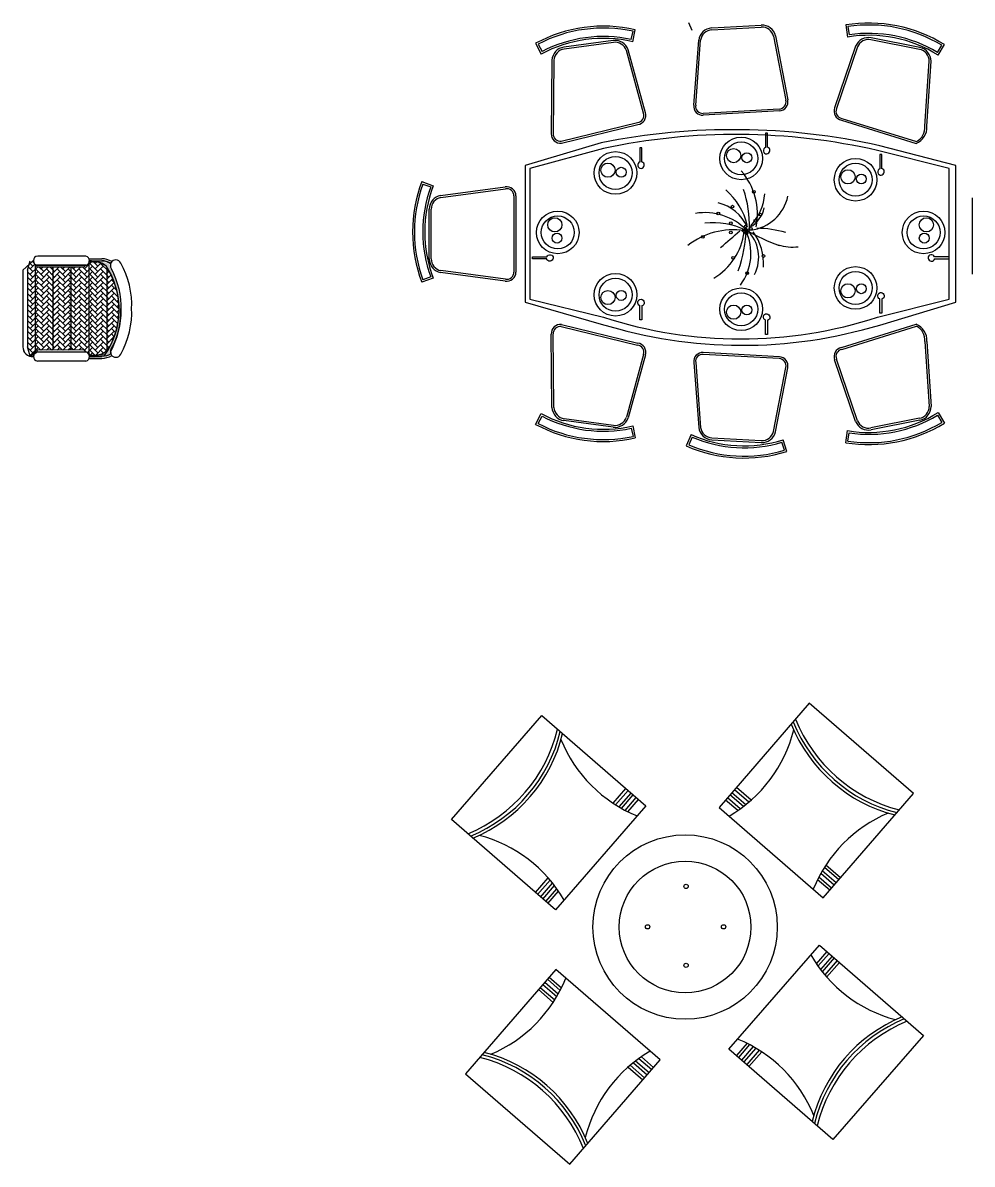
# Model space of a CAD drawing. Header units: inches. Extents: x 13 to 55.5, y 11.7 to 36.5.
# Drawn here: x 39.68 to 43.645, y 24.433 to 29.199 of the extents above; entities that cross this region are included whole.
import ezdxf

# ---------------------------------------------------------------- set-up
doc = ezdxf.new("R2010")
doc.units = ezdxf.units.IN
doc.header["$MEASUREMENT"] = 0
doc.layers.add('02', color=2, linetype='Continuous')
doc.layers.add('8', color=8, linetype='Continuous')

msp = doc.modelspace()

# ---------------------------------------------------------------- hatches: boundary and pattern name
at = {"layer": '8'}
h = msp.add_hatch(dxfattribs=at)
h.set_pattern_fill('AR-HBONE', color=256, scale=0.004, angle=359.9999999999999, style=0)
h.set_pattern_definition([(45.00000000000014, (-13.50934338808447, 27.6738987290608), (-1.76204181990111e-17, 0.02262741699796952), [0.048, -0.016]), (135.0000000000001, (-13.4980296795854, 27.68521243755987), (-1.76204181990111e-17, 0.02262741699796952), [0.048, -0.016])])
edge = h.paths.add_edge_path()
edge.add_ellipse((39.76202526612751, 28.21550854538674), major_axis=(-0.03711969488063579, 0.03711969488063578), ratio=0.9999999999994207, start_angle=56.70948226081731, end_angle=112.17282398301231, ccw=False)
edge.add_ellipse((39.7196322123621, 28.16588256435518), major_axis=(-0.02828427035565996, 0.02828427035565997), ratio=0.9999999503425567, start_angle=-31.98292536832119, end_angle=-31.79992464748456)
edge.add_ellipse((35.75958344695236, 29.28336185097743), major_axis=(-2.895942593293604, 2.895942593293603), ratio=0.9999999999748327, start_angle=209.164225690351, end_angle=209.731195864923, ccw=False)
edge.add_line((39.69963221234347, 28.16578288984767), (39.69963221234347, 27.84596777589633))
edge.add_ellipse((35.53497169521715, 26.61878632390455), major_axis=(-3.070046541917204, 3.070046541917204), ratio=0.9999999999948647, start_angle=240.8807561901549, end_angle=241.4184224611852, ccw=False)
edge.add_ellipse((39.74134128884025, 27.81354087418169), major_axis=(-0.02199703812545522, 0.02199703812545522), ratio=0.999999999999974, start_angle=-43.61514444180858, end_angle=57.45248719361109, ccw=False)
edge.add_line((39.74058946029827, 27.84464029743851), (39.94345546472896, 27.84464029743851))
edge.add_ellipse((39.94345546472896, 27.81105499487768), major_axis=(0.02374839519204132, 0.02374839519204133), ratio=0.9999999999994674, start_angle=352.28198171769753, end_angle=405.00000000001097, ccw=False)
edge.add_line((39.97017808136142, 27.83139889597243), (40.01287807087492, 27.83302959735903))
edge.add_ellipse((39.74826278310347, 28.0012667112913), major_axis=(-0.2217261565872369, 0.2217261565872369), ratio=0.9999999999999533, start_angle=192.552614375254, end_angle=257.4369000032248)
edge.add_ellipse((39.95510285621121, 28.07614229097254), major_axis=(0.07761723070756245, 0.07761723070756245), ratio=0.9999999999996245, start_angle=13.22243711254698, end_angle=36.4264562234882)
edge.add_ellipse((39.93793657707128, 28.20615941239686), major_axis=(0.02815593953293743, 0.02815593953293744), ratio=0.999999999999625, start_angle=236.3880400030821, end_angle=282.3601176470266, ccw=False)
edge.add_line((39.9457988502093, 28.16712483127941), (39.7416596160604, 28.16712483127941))
edge = h.paths.add_edge_path()
edge.add_line((40.01287807087492, 27.83302959735903), (39.97017808136142, 27.83139889597243))
edge.add_ellipse((39.94345546472896, 27.81105499487768), major_axis=(0.02374839519204133, 0.02374839519204132), ratio=0.9999999999994678, start_angle=352.2819817176976, end_angle=405.000000000011)
edge.add_line((39.94345546472896, 27.84464029743851), (39.74058946029827, 27.84464029743851))
edge.add_ellipse((39.74134128884025, 27.81354087418169), major_axis=(0.0219970381254596, 0.0219970381254596), ratio=0.9999999999999429, start_angle=46.38485555818153, end_angle=147.4524871936037)
edge.add_ellipse((39.7196322123621, 27.84588256434819), major_axis=(0.02828427124717546, 0.02828427124717545), ratio=0.999999999993681, start_angle=212.485290086461, end_angle=225.0000000001846)
edge.add_line((39.7196322123621, 27.80588256435459), (39.72378013754341, 27.80588256435459))
edge.add_ellipse((39.74284988787103, 27.80560571632106), major_axis=(-0.0134857707525599, 0.0134857707525599), ratio=0.9999999999994901, start_angle=-32.882813809338586, end_angle=44.168258122153816, ccw=False)
edge.add_ellipse((39.74177966354027, 27.82782393954568), major_axis=(0.003267887545125653, 0.003267887545125654), ratio=0.9999999999977706, start_angle=45.23403466079719, end_angle=185.6038076476072, ccw=False)
edge.add_line((39.74176078633018, 27.83244539187746), (39.93476749333631, 27.83323376601203))
edge.add_line((39.93476749333631, 27.83323376599748), (39.94343484571282, 27.82464626363236))
edge.add_ellipse((39.93793657695487, 27.80560571632106), major_axis=(0.01401380187696456, 0.01401380187696456), ratio=0.9999996655127859, start_angle=388.8310165145115, end_angle=388.8930721487946, ccw=False)
edge.add_ellipse((39.94345546472896, 27.81105499487768), major_axis=(0.00960625956833662, 0.00960625956833662), ratio=0.9999999999988806, start_angle=314.2727577398011, end_angle=405.00000000004263, ccw=False)
edge.add_line((39.95703967293802, 27.81088256435925), (39.99606019334014, 27.81237274779579))
edge.add_ellipse((39.98169339023143, 27.88088256435168), major_axis=(0.04949747468304182, 0.04949747468304181), ratio=0.9999999999994659, start_angle=236.8435514418167, end_angle=286.4336724394389)
edge.add_ellipse((39.75163546326648, 28.00235293273164), major_axis=(0.2334531160339872, 0.2334531160339872), ratio=0.9999999999999765, start_angle=287.0107244184941, end_angle=317.3406947213477)
edge.add_ellipse((39.74826278310347, 28.0012667112913), major_axis=(-0.2358682922109477, 0.2358682922109477), ratio=0.9999999999999443, start_angle=227.503455564468, end_angle=258.2003856930128)
edge.add_ellipse((39.95510285621121, 28.07614229097254), major_axis=(0.09175936633129024, 0.09175936633129024), ratio=0.9999999999996669, start_angle=11.15343822989837, end_angle=27.02947871554604)
edge.add_ellipse((39.98169339023143, 28.13088256435168), major_axis=(0.04949747468305287, 0.04949747468305286), ratio=0.9999999999992534, start_angle=33.92524018223727, end_angle=44.99999999993091)
edge.add_line((39.98169339023143, 28.20088256435867), (39.95703967305444, 28.20088256435867))
edge.add_ellipse((39.93793657707128, 28.20615941239686), major_axis=(-0.01401380390918653, 0.01401380390918653), ratio=0.9999999999996427, start_angle=151.1689913942975, end_angle=209.5582508655924, ccw=False)
edge.add_line((39.94345546472896, 28.18712483126894), (39.93476749321989, 28.17851689974652))
edge.add_line((39.93476749333631, 28.17851689976107), (39.74176078633018, 28.17930527389564))
edge.add_ellipse((39.74177966354027, 28.18392672622742), major_axis=(-0.003267887545154398, 0.003267887545154397), ratio=0.9999999999971293, start_angle=-3.186749368260905, end_angle=134.7659653392798, ccw=False)
edge.add_ellipse((39.7416596160604, 28.20504124583551), major_axis=(-0.0126688182352445, 0.0126688182352445), ratio=0.9999999999999514, start_angle=42.30851656172598, end_angle=125.48683037993169, ccw=False)
edge.add_line((39.72376296570137, 28.20588256434877), (39.7196322123621, 28.20588256434877))
edge.add_ellipse((39.7196322123621, 28.16588256435518), major_axis=(-0.02828427124733383, 0.02828427124733383), ratio=0.9999999999974617, start_angle=-45.00000000008173, end_angle=-31.98292409473412)
edge.add_ellipse((39.76202526612751, 28.21550854538674), major_axis=(-0.03711969488060244, 0.03711969488060245), ratio=0.9999999999999986, start_angle=56.7094822607379, end_angle=112.1728239829981)
edge.add_line((39.7416596160604, 28.16712483127941), (39.9457988502093, 28.16712483127941))
edge.add_ellipse((39.93793657707128, 28.20615941239686), major_axis=(0.02815593953293744, 0.02815593953293742), ratio=0.9999999999996255, start_angle=236.3880400030834, end_angle=282.3601176470271)
edge.add_ellipse((39.95510285621121, 28.07614229097254), major_axis=(0.0776172307075624, 0.0776172307075624), ratio=0.9999999999996223, start_angle=373.2224371125443, end_angle=396.4264562234897, ccw=False)
edge.add_ellipse((39.74826278310347, 28.0012667112913), major_axis=(-0.2217261565872262, 0.2217261565872262), ratio=0.9999999999999729, start_angle=192.5526143752544, end_angle=257.4369000032329, ccw=False)
h = msp.add_hatch(color=256, dxfattribs=at)
edge = h.paths.add_edge_path()
edge.add_line((39.95480939367398, 28.19532500392399), (39.95480939367398, 28.20032500392864))
edge.add_line((39.95480939367398, 28.20032500392864), (40.0074019330189, 28.20032500392864))
edge.add_ellipse((40.0074019330189, 28.13822463952403), major_axis=(0.04391158877690433, 0.04391158877690434), ratio=0.9999999999995333, start_angle=368.72546110103696, end_angle=405.000000000011, ccw=False)
edge.add_ellipse((40.06561858899504, 28.18125494479483), major_axis=(-0.01597881421151989, 0.01597881421151989), ratio=0.9999999999999449, start_angle=26.86273055056392, end_angle=79.9002570538089)
edge.add_ellipse((39.70714796270322, 27.9979293273662), major_axis=(0.2688794888705283, 0.2688794888705283), ratio=0.9999999999999981, start_angle=287.04214320985454, end_angle=341.6227092433575, ccw=False)
edge.add_ellipse((40.03462901519224, 27.81364302660387), major_axis=(0.007301968413404056, 0.007301968413404056), ratio=0.9999999999996779, start_angle=300.40291102491364, end_angle=350.62732594958595, ccw=False)
edge.add_ellipse((40.0074019330189, 27.8703250039269), major_axis=(0.04949747468319662, 0.04949747468319664), ratio=0.9999999999993374, start_angle=225.000000000019, end_angle=257.1216498742011, ccw=False)
edge.add_line((40.0074019330189, 27.80032500391991), (39.95552480924952, 27.80004815588638))
edge.add_ellipse((39.93570629769083, 27.80004815588638), major_axis=(0.01401380390892547, 0.01401380390892547), ratio=0.9999999999976941, start_angle=314.9999999999448, end_angle=330.441749134727)
edge.add_line((39.95480939367398, 27.80532500392457), (39.97946311085097, 27.80532500392457))
edge.add_ellipse((39.97946311085097, 27.875325003917), major_axis=(0.04949747468307642, 0.04949747468307641), ratio=0.9999999999998309, start_angle=224.9999999999102, end_angle=286.4336724394016)
edge.add_ellipse((39.74940518388603, 27.99679537231151), major_axis=(0.2334531160339738, 0.2334531160339738), ratio=0.9999999999999934, start_angle=287.0107244185209, end_angle=348.363146536082)
edge.add_ellipse((39.97946311085097, 28.125325003917), major_axis=(-0.04949747468311956, 0.04949747468311959), ratio=0.9999999999996813, start_angle=-85.74232323670824, end_angle=-45.00000000010579)
edge.add_line((39.97946311085097, 28.19532500392399), (39.95480939367398, 28.19532500392399))

# ---------------------------------------------------------------- linework, layer by layer
at = {"layer": '02'}
for p, q in [((42.47492057137269, 29.1671179982821), (42.46120013278987, 29.19931659398009)), ((42.55698694445736, 29.17776110487631), (42.76382233266331, 29.18942383218547)), ((42.55743732111141, 29.16977379239853), (42.76427270943377, 29.18143651970769)), ((43.11659843398802, 29.19027429365253), (43.12422681093294, 29.13984296628206)), ((43.12569692620154, 29.18361377185085), (43.13093157281246, 29.14900743607888)), ((42.14522786490697, 29.12569311466524), (41.93994391761798, 29.09784714429572)), ((42.22119731973935, 29.12993694302151), (42.22855050716161, 29.16415580675113)), ((42.22732573043167, 29.12037744930587), (42.23804142727595, 29.17024411908807)), ((42.48217516107097, 28.85593419760864), (42.5027068862094, 29.12710151334051)), ((42.49013710400168, 28.85512913878648), (42.51066847407337, 29.12629176350476)), ((42.81563316070087, 29.14348766024506), (42.86651730170551, 28.87635190751627)), ((42.82345325377382, 29.14518728410059), (42.87433827499471, 28.87804691001822)), ((43.42514741810582, 29.08844606648364), (43.22196477249808, 29.12886523947401)), ((43.42670827574175, 29.09629232189201), (43.22352563001759, 29.13671149488238)), ((41.82141062739383, 29.11372976873992), (41.84502313012335, 29.06851958592762)), ((41.83218046399843, 29.11038974940476), (41.84838353149671, 29.07936620018319)), ((42.14630318601694, 29.11776571380489), (41.94101923884436, 29.08991974342081)), ((42.27215638483021, 28.82163812373057), (42.20048127422187, 29.08396117783724)), ((42.27982036029998, 28.82394119449765), (42.20814400986846, 29.0862687867064)), ((43.15830381802361, 29.10123144173287), (43.07062879431605, 28.84380891925122)), ((43.16581011778753, 29.0984569076407), (43.0781366108552, 28.84103883839436)), ((43.49992921174116, 29.07560264623482), (43.51800969656169, 29.10557089728701)), ((43.50261613383036, 29.06456988648444), (43.5289645705473, 29.10824219808439)), ((41.8898035124278, 29.04308713425582), (41.88688524212766, 28.73634236667005)), ((41.89780408172946, 29.04290419187038), (41.8948857975759, 28.73616412871508)), ((43.44786988018159, 28.76748770941214), (43.46538908436041, 29.03886159113774)), ((43.45586625154674, 28.76717353843725), (43.47338575863823, 29.03855211482898)), ((42.83907885645594, 28.83921637952318), (42.52157623792145, 28.821313512455)), ((42.8395292332264, 28.83122906703085), (42.52202661457549, 28.81332619997722)), ((43.0985621149287, 28.79259066654942), (43.41045759193211, 28.69554522367418)), ((43.10012297256462, 28.80043692195779), (43.41201844933521, 28.70339147908254)), ((41.92887980042569, 28.70491795317668), (42.24771444051139, 28.78246533883959)), ((41.92995512165207, 28.69699055231633), (42.24878976173777, 28.77453793797924)), ((42.09595553570971, 28.69848743624044), (41.77733320992984, 28.60301923885874)), ((42.78196093713477, 28.73848882570912), (42.78196093713477, 28.67842786270359)), ((42.79022504034064, 28.73848882570912), (42.78196093713477, 28.73848882570912)), ((42.79023961227931, 28.67842786270359), (42.79022504034064, 28.73848882570912)), ((42.10459026245944, 28.67406401920181), (41.79716971184671, 28.59065855908722)), ((42.25721943896342, 28.67763379782429), (42.25721943896342, 28.61757283481876)), ((42.26548354205288, 28.67763379782429), (42.25721943896342, 28.67763379782429)), ((42.26549811387513, 28.61757283481876), (42.26548354205288, 28.67763379782429)), ((43.54902414564121, 28.59065855908722), (43.25007615721397, 28.66592288018893)), ((43.57733320985999, 28.60301923885874), (43.2587108839637, 28.68627570934934)), ((43.25985054409675, 28.64954685904542), (43.25985054409675, 28.58948589603989)), ((43.26811464730262, 28.64954685904542), (43.25985054409675, 28.64954685904542)), ((43.26812921924129, 28.58948589603989), (43.26811464730262, 28.64954685904542)), ((41.77733320992984, 28.60301923885874), (41.77733320992984, 28.03301923885175)), ((43.57733320985999, 28.03301923885175), (43.57733320985999, 28.60301923885874)), ((41.79716971184671, 28.59065855908722), (41.79716971184671, 28.04537991863782)), ((43.54902414564121, 28.04537991863782), (43.54902414564121, 28.59065855908722)), ((41.34563987265419, 28.53622401079503), (41.3936136559917, 28.51890272220936)), ((41.35039721085768, 28.52600085838805), (41.38331716245584, 28.51411486687886)), ((41.42483447241675, 28.47794722364216), (41.69441585690792, 28.51371231812101)), ((41.42609115218356, 28.47004384895428), (41.69566787319336, 28.5058083247148)), ((41.73119980183974, 28.47632277289978), (41.73119980183974, 28.15831581469849)), ((41.73919980187047, 28.47632277289978), (41.73919980187047, 28.15831581469849)), ((43.64501772209614, 28.4681816338869), (43.64501772209614, 28.15017467570016)), ((41.37731103325341, 28.21373732500235), (41.37731103325341, 28.42090126261047)), ((41.38531103328414, 28.21373732500235), (41.38531103328414, 28.42090126261047)), ((39.94345546472896, 28.22519399351023), (39.7416596160604, 28.22519399351023)), ((41.80844454857133, 28.22215702857813), (41.86850551160596, 28.22215702857813)), ((41.80844454857133, 28.21389292537225), (41.80844454857133, 28.22215702857813)), ((43.54749418835699, 28.22215702857813), (43.48743322543878, 28.22215702857813)), ((39.7196322123621, 28.20588256434877), (39.723780137427, 28.20588256434877)), ((39.730580475238, 28.19096109848926), (39.730580475238, 27.81956761292696)), ((39.80558047519143, 28.17904458972209), (39.80558047519143, 27.83270607603646)), ((39.88058047514487, 28.17873823736028), (39.88058047514487, 27.83301242839827)), ((39.95558047521472, 28.19713354631842), (39.95558047521472, 27.81718235708997)), ((39.95618832559403, 28.2138825643504), (40.00963221228294, 28.2138825643504)), ((40.03058047516815, 28.17893050404547), (40.03058047516815, 27.83078213597929)), ((41.86850551160596, 28.21387835355), (41.80844454857133, 28.21389292537225)), ((43.48743322543878, 28.21387835355), (43.54749418835699, 28.21389292537225)), ((39.69963221234347, 28.16578288984767), (39.69963221234347, 27.84596777591088)), ((41.3936136559917, 28.13309899457255), (41.34563987265419, 28.11577770598689)), ((41.38331716245584, 28.13788684990306), (41.35039721085768, 28.12600085839387)), ((41.69441585690792, 28.12092626949181), (41.42483447241675, 28.1566913639561)), ((41.69566787319336, 28.12883026289802), (41.42609115218356, 28.16459473865854)), ((41.77733320992984, 28.03301923885175), (42.09595553570971, 27.94136143471571)), ((41.79716971184671, 28.04537991863782), (42.10459026245944, 27.96985540288899)), ((43.25007615721397, 27.96985540288899), (43.54902414564121, 28.04537991863782)), ((43.2587108839637, 27.93729084683747), (43.57733320985999, 28.03301923885175)), ((43.25985054409675, 27.98649161866507), (43.25985054409675, 28.0465525816706)), ((43.26812921924129, 28.0465525816706), (43.26811464730262, 27.98649161866507)), ((42.25721943896342, 27.9584046798862), (42.25721943896342, 28.01846564289173)), ((42.26549811387513, 28.01846564289173), (42.26548354205288, 27.9584046798862)), ((43.26811464730262, 27.98649161866507), (43.25985054409675, 27.98649161866507)), ((41.92995512165207, 27.93904792539417), (42.24878976173777, 27.86150053973126)), ((42.26548354205288, 27.9584046798862), (42.25721943896342, 27.9584046798862)), ((42.78196093713477, 27.89754965200138), (42.78196093713477, 27.9576106150069)), ((42.79023961227931, 27.9576106150069), (42.79022504034064, 27.89754965200138)), ((43.0985621149287, 27.84344781116107), (43.41045759193211, 27.94049325403632)), ((41.8898035124278, 27.59295134345468), (41.88688524212766, 27.89969611104044)), ((41.89780408172946, 27.59313428584011), (41.8948857975759, 27.89987434900997)), ((41.92887980042569, 27.93112052453381), (42.24771444051139, 27.8535731388709)), ((42.79022504034064, 27.89754965200138), (42.78196093713477, 27.89754965200138)), ((43.10012297256462, 27.83560155575271), (43.41201844933521, 27.93264699862795)), ((43.44786988018159, 27.86855076829835), (43.46538908436041, 27.59717688657276)), ((43.45586625154674, 27.86886493927324), (43.47338575863823, 27.59748636288152)), ((39.73055841639716, 27.82387658221871), (39.71284124482035, 27.8061594106419)), ((39.7196322123621, 27.80588256435459), (39.723780137427, 27.80588256435459)), ((39.95618832559403, 27.79788256435296), (40.00963221228294, 27.79788256435296)), ((39.95775315485507, 27.80588256435459), (40.00963221228294, 27.80588256435459)), ((42.27215638483021, 27.81440035397992), (42.20048127422187, 27.5520772998878)), ((42.27982036029998, 27.81209728321284), (42.20814400986846, 27.54976969101864)), ((42.83907885645594, 27.79682209818731), (42.52157623792145, 27.8147249652555)), ((42.8395292332264, 27.80480941067964), (42.52202661457549, 27.82271227773328)), ((43.15830381802361, 27.53480703597763), (43.07062879431605, 27.79222955845927)), ((43.16581011778753, 27.53758157006979), (43.0781366108552, 27.79499963931613)), ((39.94345546472896, 27.78657113519313), (39.7416596160604, 27.78657113519313)), ((42.48217516107097, 27.78010428010186), (42.5027068862094, 27.50893696438454)), ((42.49013710400168, 27.78090933892401), (42.51066847407337, 27.50974671420574)), ((42.81563316070087, 27.49255081746543), (42.86651730170551, 27.75968657019422)), ((42.82345325377382, 27.4908511936099), (42.87433827499471, 27.75799156769228)), ((41.82141062739383, 27.52230870897057), (41.84502313012335, 27.56751889178287)), ((41.83218046399843, 27.52564872832028), (41.84838353149671, 27.55667227754185)), ((43.49992921174116, 27.56043583147568), (43.51800969656169, 27.53046758042348)), ((43.50261613383036, 27.57146859124061), (43.5289645705473, 27.52779627964066)), ((42.14522786490697, 27.51034536304525), (41.93994391761798, 27.53819133342933)), ((42.14630318601694, 27.5182727639056), (41.94101923884436, 27.54611873428968)), ((42.22119731973935, 27.50610153468898), (42.22855050716161, 27.47188267095936)), ((42.22732573043167, 27.51566102841918), (42.23804142727595, 27.46579435862242)), ((43.42514741810582, 27.54759241122685), (43.22196477249808, 27.50717323823648)), ((43.42670827574175, 27.53974615581848), (43.22352563001759, 27.49932698282811)), ((42.47071997186713, 27.47947018570432), (42.45072536932848, 27.43254762416638)), ((42.47492057137269, 27.46892047942839), (42.46120013278987, 27.4367218837304)), ((42.55698694445736, 27.45827737283418), (42.76382233266331, 27.44661464552502)), ((42.55743732111141, 27.46626468532651), (42.76427270943377, 27.45460195801735)), ((42.87050487199876, 27.40887771976287), (42.85591183841306, 27.45775055766154)), ((43.11659843398802, 27.44576418405797), (43.12422681093294, 27.49619551142843)), ((43.12569692620154, 27.45242470585965), (43.13093157281246, 27.48703104163161)), ((42.86056575720276, 27.41420304683726), (42.85055191366546, 27.44773993604923)), ((42.14547252008769, 25.93989033720738), (42.19883502094153, 26.00121325651873)), ((42.15562389656979, 25.9333515772176), (42.20784997503351, 25.99336854691666)), ((42.17011802369807, 25.92452155280791), (42.2204709394703, 25.9823859284532)), ((42.69922352843996, 25.93378892711354), (42.64120878284875, 25.98396851848685)), ((42.71232653065663, 25.94457597432649), (42.65215359703716, 25.99662228056861)), ((42.72145358059633, 25.95248184462418), (42.65997130371242, 26.00566066146877)), ((42.18067495798304, 25.91844885020857), (42.22948589356228, 25.97454121883658)), ((42.19574483769092, 25.91028046704179), (42.24210685799908, 25.96355860037312)), ((42.20671960332974, 25.90468792634949), (42.25112181209106, 25.9557138907565)), ((42.6657871191258, 25.90898862674823), (42.61462855554264, 25.95323799460477)), ((42.67586284730196, 25.91607394215118), (42.62244626210149, 25.96227637550493)), ((42.68962920998301, 25.9262872185953), (42.6333910762899, 25.97493013758669)), ((43.06903888896186, 25.59811853568118), (43.01280075515233, 25.64676145467257)), ((43.07685659552071, 25.6071569165668), (43.0188418499295, 25.65733650794011)), ((43.08780140970912, 25.6198106786631), (43.02762847620606, 25.67185698490522)), ((43.09561911638438, 25.62884905954872), (43.03413683950048, 25.68202787637876)), ((41.82072188093871, 25.56669461095754), (41.87408438179254, 25.62801753028345)), ((41.82973683503069, 25.55884990135548), (41.88196291349441, 25.61886687106909)), ((41.84235779946748, 25.54786728287747), (41.89271071523972, 25.60573165852276)), ((43.05027636809818, 25.57642639269926), (42.99911780451502, 25.6206757605558)), ((43.05809407477345, 25.58546477358488), (43.00467748957298, 25.63166720695319)), ((41.85137275355946, 25.5400225732754), (41.9001836891387, 25.59611494190341)), ((41.86399371799625, 25.52903995479739), (41.9103557383044, 25.58231808812872)), ((41.87300867208823, 25.52119524519532), (41.91741088084954, 25.57222120961689)), ((43.0382456236387, 25.32078565050489), (42.99384341476097, 25.26975968608332)), ((43.04726057761427, 25.31294094090282), (43.00089855730612, 25.25966280758604)), ((43.05988154216747, 25.30195832242481), (43.01107060647182, 25.2458659537968)), ((43.06889649625946, 25.29411361282274), (43.0185435803708, 25.23624923717745)), ((43.08151746069625, 25.28313099434473), (43.02929138223253, 25.22311402464567)), ((43.09053241478823, 25.27528628474267), (43.03716991393439, 25.21396336541676)), ((41.84115275315553, 25.17043112224366), (41.901325686775, 25.11838481600154)), ((41.85209756734393, 25.18308488432541), (41.91011231293514, 25.13290529296666)), ((41.8599152740192, 25.19212326522558), (41.91615340771232, 25.14348034623419)), ((41.87086008820761, 25.20477702730733), (41.92427667340807, 25.15857459395358)), ((41.87867779476646, 25.2138154082075), (41.92983635846603, 25.16956604033641)), ((41.83333504659667, 25.16139274135805), (41.89481732348058, 25.10821392451345)), ((42.70453469239719, 24.93729296935073), (42.66013248351946, 24.88626700494371)), ((42.71550945803601, 24.93170042865842), (42.66914743761144, 24.87842229534164)), ((42.73057933774389, 24.92353204549164), (42.68176840216465, 24.86743967686363)), ((42.74113627202887, 24.9174593428923), (42.69078335614022, 24.85959496726156)), ((42.75563039915714, 24.90862931849717), (42.70340432069342, 24.84861234878355)), ((42.76578177552283, 24.90209055849283), (42.71241927466899, 24.84076763918148)), ((42.20750058238472, 24.83775995626803), (42.26898285926863, 24.78458113943799)), ((42.21662763232443, 24.84566582658028), (42.27680056582749, 24.79361952033816)), ((42.22973063442468, 24.85645287379322), (42.28774538001589, 24.80627328241991)), ((42.23932495288163, 24.86395458231147), (42.29556308669116, 24.81531166330553)), ((42.2530913156791, 24.87416785875559), (42.30650790087957, 24.82796542540183)), ((42.26316704385526, 24.88125317415853), (42.31432560743842, 24.83700380628744))]:
    msp.add_line(p, q, dxfattribs=at)
for points in [[(39.94345546472896, 28.18712483126894), (39.7416596160604, 28.18712483126894, -0.4326255344836539), (39.72377812786571, 28.20615941239686), (39.67963221232485, 28.16588256435518), (39.67963221232485, 27.84588256434819, 0.4369492379806714), (39.72377812798213, 27.80560571632106, -0.3582801224690425), (39.7416596160604, 27.82464029743443), (39.94345546472896, 27.82464029743443, -0.4179360945045422), (39.95703967293802, 27.81088256435925), (40.02392128604542, 27.81343675560658, 0.3032055122335184), (40.02737946732513, 28.18391823498115, 0.1435513024471513), (39.95775315485507, 28.20588256434877, -0.3298986302192463)], [(39.95703967293802, 27.81088256435925), (39.98169339023143, 27.81088256435925, 0.2746652435973331), (40.04317188059058, 27.84741025911518, 0.274284013846522), (40.02737946732513, 28.18391823498115, 0.1796686013075459), (39.98169339023143, 28.20088256435867), (39.95703967293802, 28.20088256435867), (39.95703967293802, 28.20588256434877), (40.00963221228294, 28.20588256434877, -0.1596126259879296), (40.04637420229692, 28.19384697231164, 0.2356415690728199)], [(40.04931558057278, 28.17388338101029, -0.2427596003562538), (40.04525294637851, 27.82521590862763, -0.222722206845425), (40.04685251688197, 27.8165980897482, -0.1410821570160178), (40.00963221228294, 27.80588256435459), (39.95775508862998, 27.80560571632106, 0.06747948442689143)]]:
    msp.add_lwpolyline(points, format="xyb", dxfattribs=at)
for points in [[(39.94345546472896, 28.18712483126894), (39.93476749333631, 28.17851689976107), (39.74176078633018, 28.17930527388109, -0.686977223872634), (39.73869849304747, 28.18737122428303)], [(39.94345546472896, 27.82462583448961), (39.93476749333631, 27.83323376599748), (39.74176078633018, 27.83244539187746, 0.686977223872634), (39.73869849304747, 27.82437944147552)]]:
    msp.add_lwpolyline(points, format="xyb", close=True, dxfattribs=at)
for points in [[(42.9644478456451, 26.35767885518891), (42.58763624372504, 25.92203104254606), (43.02328405628059, 25.545219440626), (43.40009565820064, 25.98086725326886)], [(41.84772923245173, 26.30674148531563), (42.28224787808567, 25.92862834529825), (41.90413473796643, 25.49410969973707), (41.4696160924489, 25.87222283975445)], [(43.06352506315879, 24.53523941038458), (42.62900641764126, 24.91335255040196), (43.00711955764409, 25.34787119597769), (43.44163820316162, 24.96975805594576)], [(41.96450631733596, 24.43256294571785), (42.34131791925601, 24.86821075836071), (41.90567010658405, 25.24502236028076), (41.528858504664, 24.80937454762335)]]:
    msp.add_lwpolyline(points, close=True, dxfattribs=at)
for centre, radius in [((42.68015855474941, 28.63306121980878), 0.0890931963078765), ((42.68015855474941, 28.63306121980878), 0.0690931963078765), ((42.15541705646164, 28.57220619192396), 0.0890931963078765), ((42.64845041133076, 28.64494829169582), 0.02969775714012212), ((42.70391671528186, 28.63603301796121), 0.02078843750932719), ((42.15541705646164, 28.57220619192396), 0.0690931963078765), ((42.1237089131594, 28.58409326381099), 0.02969775714012212), ((43.15804816159498, 28.54411925314509), 0.0890931963078765), ((43.15804816159498, 28.54411925314509), 0.0690931963078765), ((42.17917521711051, 28.57517799007639), 0.02078843750932719), ((43.12634001829274, 28.55600632503212), 0.02969775714012212), ((43.18180632224384, 28.54709105129752), 0.02078843750932719), ((42.73312460229344, 28.49353859402055), 0.005625562500208616), ((41.91387215448621, 28.32395941106535), 0.0890931963078765), ((42.64343721460163, 28.4316921269363), 0.005625562500208616), ((43.44206658244211, 28.32395941106535), 0.0890931963078765), ((41.91387215448621, 28.32395941106535), 0.0690931963078765), ((41.90198508259918, 28.3556675544258), 0.02969775714012212), ((42.58468766376454, 28.40335144376315), 0.005625562500208616), ((42.63723886752113, 28.36212046571183), 0.005625562500208616), ((42.73932294937394, 28.37240575326888), 0.005625562500208616), ((42.76093631627582, 28.39818634303976), 0.005625562500208616), ((43.44206658244211, 28.32395941106535), 0.0690931963078765), ((43.45395365432914, 28.3556675544258), 0.02969775714012212), ((41.91090035630468, 28.30020125043103), 0.02078843750932719), ((42.63723886752113, 28.32344958107734), 0.005625562499277294), ((42.68984396994192, 28.33117477521757), 0.005625562500208616), ((42.69911454123057, 28.34923017083367), 0.005625562500208616), ((42.70218676543873, 28.32088948767506), 0.005625562500208616), ((42.70838511251922, 28.3337348686344), 0.005625562500208616), ((42.72072790813245, 28.33889996937234), 0.005625562500208616), ((43.44503838062364, 28.30020125043103), 0.02078843750932719), ((42.51973976573053, 28.30539418546124), 0.005625562500208616), ((42.6465094389262, 28.21776712862067), 0.005625562500208616), ((42.77333301055323, 28.22549232276089), 0.005625562500208616), ((43.15804816159498, 28.09191922456541), 0.0890931963078765), ((42.15541705646164, 28.06383228578654), 0.0890931963078765), ((42.15541705646164, 28.06383228578654), 0.0690931963078765), ((42.70531288842749, 28.15336056813414), 0.005625562500208616), ((43.15804816159498, 28.09191922456541), 0.0690931963078765), ((42.1237089131594, 28.0519452138995), 0.02969775714012212), ((42.17917521711051, 28.06086048763411), 0.02078843750932719), ((42.68015855474941, 28.00297725790171), 0.0890931963078765), ((43.12634001829274, 28.08003215267837), 0.02969775714012212), ((43.18180632224384, 28.08894742641298), 0.02078843750932719), ((42.68015855474941, 28.00297725790171), 0.0690931963078765), ((42.64845041133076, 27.99109018601468), 0.02969775714012212), ((42.70391671528186, 28.00000545974928), 0.02078843750932719), ((42.44600223289881, 25.42299500847168), 0.3850000000000001), ((42.44600223289881, 25.42299500847168), 0.275), ((42.44978521362491, 25.59279036622485), 0.008992073354283116), ((42.28908218029964, 25.42385178986462), 0.008992073354283116), ((42.60647064220238, 25.42385178986462), 0.008992073354283116), ((42.44978521362491, 25.26295787986766), 0.008992073354283116)]:
    msp.add_circle(centre, radius, dxfattribs=at)
for centre, radius, start, end in [((42.10482187400184, 28.5883710487413), 0.5969285714112142, 77.10441292534658, 118.3451921303226), ((42.10482187400184, 28.58837104866854), 0.5889285714967244, 77.87230781257136, 117.5772904724391), ((42.56025217572305, 29.11985308930327), 0.05800000003612574, 93.227289788826, 172.8208137184963), ((42.76708756404541, 29.13151581661242), 0.05800000003440008, 13.63377107026899, 93.227289788826), ((42.76708756404541, 29.13151581664153), 0.05000000000551761, 13.85330686443026, 93.227289788826), ((43.21377786638759, 28.60130920348621), 0.5969285715222323, 58.12862399867244, 99.36940594810955), ((43.21377786638759, 28.60130920363173), 0.5889285713732604, 58.89652226134046, 98.60150557639811), ((42.10482187400184, 28.58837104872675), 0.5459285714293484, 77.03267068010229, 118.4169340929153), ((42.10482187400184, 28.58837104869764), 0.5539285714566404, 77.87230781257136, 117.5772904724391), ((42.15302394324526, 29.06821945842404), 0.05799999999495384, 18.13127986851922, 97.72479990347722), ((42.56025217572305, 29.11985308940513), 0.04999999993941379, 93.227289788826, 172.6012778825616), ((43.21377786638759, 28.60130920364628), 0.5459285713520181, 58.05688598950149, 99.44114697367368), ((43.21377786638759, 28.60130920366084), 0.5539285713416766, 58.89652226134046, 98.60150557639811), ((43.21220941323399, 29.07982614319355), 0.05799999999542524, 78.74901465774597, 158.3425368495948), ((43.21220941311758, 29.07982614319355), 0.04999999999566593, 78.74901465774597, 158.1229994994335), ((41.94773999595627, 29.04037348806907), 0.05799999997973826, 97.72479990347722, 177.3183236196963), ((41.94773999607268, 29.04037348803996), 0.05000000000460021, 97.72479990347722, 177.0987873789129), ((42.15302394312884, 29.06821945836584), 0.05000000006184015, 18.35081674659013, 97.72479990347722), ((43.41539205884173, 29.03940697020318), 0.04999999999569044, 359.3750294966833, 78.74901465774597), ((43.41539205884173, 29.03940697024683), 0.05799999996323157, 359.1554931173074, 78.74901465774597), ((42.51988732506133, 28.85126593428305), 0.03799999999213588, 172.9434431484792, 273.227289788826), ((42.51988732517775, 28.85126593432671), 0.03000000004032014, 172.6012778825616, 273.227289788826), ((42.83738994371224, 28.86916880133669), 0.0299999999791984, 273.227289788826, 13.85330686443026), ((42.83738994371224, 28.86916880133669), 0.03799999997456289, 273.227289788826, 13.51114086016855), ((43.10597618802994, 28.82986037971733), 0.03799999999147106, 158.465167088824, 258.749014657746), ((43.10597618814636, 28.82986037971733), 0.02999999998826964, 158.1229994994335, 258.749014657746), ((42.24368198617439, 28.81219309209138), 0.03000000001301913, 277.7247999034771, 18.35081674659013), ((42.24368198617439, 28.81219309203317), 0.03799999996332979, 277.7247999034771, 18.00865185047146), ((42.648349189489, 25.9326306355668), 2.820479142010681, 77.50211866461628, 101.2944391510471), ((43.38328000780739, 28.76298194338034), 0.07270716775022877, 291.9498657640083, 3.304955146571373), ((43.3804046355056, 28.76314891505337), 0.06760461800206342, 297.8804353748212, 3.679712797570758), ((41.92484734620511, 28.73464570642847), 0.03800000001541188, 177.4409523831437, 277.7247999034771), ((41.9248473460887, 28.73464570642847), 0.03000000002393672, 177.0987873789129, 277.7247999034771), ((42.65904921357132, 26.09737310213842), 2.635670846398296, 77.04171907130299, 102.1438756053011), ((42.4733170146922, 28.40111765972853), 0.2745405029678665, 348.5515520250822, 40.98153426486807), ((41.90432578226164, 28.32600085839096), 0.5969285714276731, 159.3796113727832, 200.6203886272168), ((41.90432578226164, 28.32600085839096), 0.5889285714285724, 160.1475083696834, 199.8524916303165), ((41.90432578237805, 28.32600085839096), 0.5539285714285755, 160.1475083696834, 199.8524916303165), ((41.90432578237805, 28.32600085839096), 0.5459285714298604, 159.3078701712201, 200.6921298287799), ((41.7011998018118, 28.47632277288523), 0.03800000002661933, 0, 100.2838496918566), ((41.7011998018118, 28.47632277288523), 0.03000000001422906, 0, 100.6260177404509), ((41.43531103333071, 28.42090126255227), 0.05800000004092726, 100.4064787331415, 180), ((41.43531103321429, 28.42090126261047), 0.04999999999619468, 100.6260177404509, 180), ((42.43927558447312, 28.29275444692923), 0.2730850385990767, 13.04523541900032, 49.77662301492021), ((42.24379468225952, 28.35263773963544), 0.4709891710780662, 358.328564435129, 18.72900385532038), ((42.53826868923925, 28.51175708368993), 0.2426535592957149, 318.7580968973152, 353.8624009579363), ((42.69874863122668, 28.5129887569363), 0.1805963595641033, 276.9904461427387, 348.0283623649768), ((42.54240901343137, 28.27376983086453), 0.1784532766854143, 24.09557670224333, 76.29533289032464), ((42.66050488193132, 28.45019587343433), 0.1182924601515283, 298.8901187085273, 348.4579216747229), ((42.52847146597769, 28.16310836516078), 0.2434962196465341, 44.48606151572134, 99.37621380010225), ((42.56266715779047, 28.03993508136938), 0.3239385797632403, 65.08875712889545, 95.96372606336952), ((42.64653638814188, 28.02985494112528), 0.3048683795063424, 81.24958110622168, 128.233282035153), ((42.42610146867655, 28.36285390537688), 0.2693466076429795, 301.3150505350778, 352.137793620587), ((41.53675925457928, 29.56486531745924), 1.678142441917591, 309.048767898072, 312.6799000834409), ((42.10059498442415, 28.36435956861698), 0.6020257497265367, 340.5248965502872, 357.8243680608013), ((42.50117053015701, 28.23564145356233), 0.2197918266799387, 323.3231296055379, 25.76325839897063), ((43.09361913223829, 28.98486018527348), 0.7597259213925825, 238.9872787988583, 250.3610109267869), ((42.59519900678269, 28.22006578435122), 0.1582584203758394, 332.9908603549734, 45.91017284788297), ((42.5556504062245, 28.1947989868657), 0.2182482355486283, 355.8740605770195, 36.95584133341279), ((42.73839162668291, 27.88228741735094), 0.4592729025279754, 73.85612429877946, 89.11051889561355), ((42.89549434726204, 28.46840681533087), 0.2055574083107293, 252.9456356054791, 276.4813764049222), ((39.74284988787103, 28.20615941239686), 0.01907175989729803, 93.57816289866963, 266.4218371013304), ((39.93793657707128, 28.20615941239686), 0.01981851154886204, 286.1689932961426, 73.83100670385743), ((35.75958344695236, 29.28336185097743), 4.095481291336229, 344.1642265801465, 344.7351525571994), ((40.00963221228294, 28.13588256435634), 0.078, 57.87835165426344, 90), ((40.00963221228294, 28.13588256435634), 0.07, 57.87835165426344, 90), ((40.06784886825908, 28.18681250522951), 0.02259745576855767, 24.25397917600043, 214.9002568179566), ((39.78157633502114, 28.02192772324071), 0.3528552021808359, 357.0124380648545, 29.57711931137903), ((41.43531103333071, 28.21373732506055), 0.05800000003979885, 180, 259.5935212668585), ((41.43531103321429, 28.21373732500235), 0.04999999999618958, 180, 259.3739822595491), ((41.7011998018118, 28.15831581472759), 0.03800000002662273, 259.7161503081434, 0), ((41.7011998018118, 28.15831581471304), 0.03000000001421722, 259.3739822595491, 0), ((39.78157633502114, 27.98983740547721), 0.307855202180836, 330.4228806886209, 2.987561935145464), ((39.78157633502114, 27.98983740547721), 0.3528552021808359, 330.4228806886209, 2.987561935145464), ((41.92484734620511, 27.90139277128202), 0.03800000001541188, 82.27520009652281, 182.5590476168562), ((42.68398686806749, 29.83993040523075), 1.987547479600285, 252.7910193250752, 286.807816263386), ((42.6773332098367, 29.7387516428733), 1.859308578924258, 252.0587958830154, 287.9412041169845), ((43.38328000780739, 27.87305653433015), 0.0727071677515794, 356.6950448534287, 68.05013423599159), ((41.9248473460887, 27.90139277128202), 0.03000000002311205, 82.27520009652281, 182.901212621087), ((43.3804046355056, 27.87288956265713), 0.06760461800206342, 356.3202872024293, 62.11956462517879), ((39.7196322123621, 27.84588256434819), 0.04, 180, 274.7332627678167), ((35.53497169521715, 26.61878632390455), 4.341701456668415, 15.88075558357824, 16.41842277412958), ((40.06784886825908, 27.8249526234884), 0.02259745576855767, 145.0997431820434, 335.7460208239996), ((42.24368198617439, 27.82384538561911), 0.03000000001199161, 341.6491832534098, 82.27520009652281), ((42.24368198617439, 27.82384538567732), 0.03799999996332979, 341.9913481495286, 82.27520009652281), ((43.10597618802994, 27.80617809799316), 0.03799999999040503, 101.250985342254, 201.534832911176), ((39.74284988787103, 27.80560571632106), 0.01907175989729803, 93.57816289866963, 266.4218371013304), ((39.93793657707128, 27.80560571632106), 0.01981851154886204, 286.1689932961426, 73.83100670385743), ((40.00963221228294, 27.87588256434703), 0.078, 270, 302.1216483457366), ((42.51988732506133, 27.78477254342744), 0.03799999999213588, 86.772710211174, 187.0565568515208), ((42.51988732517775, 27.78477254338378), 0.03000000004032014, 86.772710211174, 187.3987221174384), ((42.83738994371224, 27.7668696763738), 0.0299999999801702, 346.1466931355698, 86.772710211174), ((42.83738994371224, 27.76686967638836), 0.03799999997456289, 346.4888591398313, 86.772710211174), ((43.10597618814636, 27.80617809799316), 0.02999999998720691, 101.250985342254, 201.8770005005665), ((42.10482187400184, 28.04766742898375), 0.545928571429703, 241.5830659070847, 282.9673293198977), ((42.10482187400184, 28.04766742901285), 0.5539285714566404, 242.4227095275609, 282.1276921874286), ((41.94773999595627, 27.59566498965598), 0.05799999997973826, 182.6816763803037, 262.2752000965228), ((41.94773999607268, 27.59566498968508), 0.05000000000460021, 182.901212621087, 262.2752000965228), ((42.15302394312884, 27.56781901935921), 0.05000000006184015, 262.2752000965228, 341.6491832534098), ((43.21377786638759, 28.03472927406421), 0.5459285713520181, 260.5588530263262, 301.9431140104984), ((43.21377786638759, 28.03472927404966), 0.553928571341141, 261.3984944236019, 301.1034777386595), ((43.41539205884173, 27.59663150750731), 0.04999999999569044, 281.250985342254, 0.624970503316544), ((43.41539205884173, 27.59663150746366), 0.05799999996323157, 281.250985342254, 0.8445068826924731), ((42.10482187400184, 28.04766742896919), 0.5969285714112142, 241.6548078696773, 282.8955870746534), ((42.10482187400184, 28.04766742904195), 0.5889285714967244, 242.4227095275609, 282.1276921874286), ((42.15302394324526, 27.56781901928645), 0.05799999999495384, 262.2752000965228, 341.8687201314808), ((42.56025217572305, 27.51618538840723), 0.05800000003612574, 187.1791862815037, 266.7727102111739), ((42.56025217572305, 27.51618538830536), 0.04999999993941379, 187.3987221174384, 266.7727102111739), ((43.21377786638759, 28.03472927422428), 0.5969285715222323, 260.6305940518905, 301.8713760013275), ((43.21377786638759, 28.03472927407876), 0.5889285713732604, 261.3984944236019, 301.1034777386595), ((43.21220941323399, 27.55621233451695), 0.05799999999542524, 201.6574631504052, 281.250985342254), ((43.21220941311758, 27.55621233451695), 0.04999999999566593, 201.8770005005665, 281.250985342254), ((42.69206751283336, 27.97851253987921), 0.5459285714661739, 246.0805757920188, 287.4648375736901), ((42.69206751283336, 27.97851253977734), 0.553928571368331, 246.9202168317452, 286.6252015774032), ((42.76708756404541, 27.50452266109807), 0.05800000003526684, 266.7727102111739, 346.3662289297311), ((42.76708756404541, 27.50452266106896), 0.05000000000551761, 266.7727102111739, 346.1466931355698), ((42.69206751283336, 27.97851253980645), 0.5969285713967508, 246.1523193232427, 287.3930951504993), ((42.69206751283336, 27.978512539821), 0.5889285714100906, 246.9202168317452, 286.6252015774032), ((43.47873798868231, 26.50610586363638), 0.6347206510919251, 201.764620357835, 255.7341551470595), ((43.48710942052848, 26.51578442973716), 0.6347206510919251, 201.764620357835, 255.7341551470595), ((43.49687611887775, 26.52707612223623), 0.6347206510919251, 201.764620357835, 255.7341551470595), ((41.29672404896546, 26.39930815293502), 0.6347206510919251, 292.3784119524386, 346.3479439813582), ((41.30798647418696, 26.38950771969559), 0.6347206510919251, 292.3784119524386, 346.3479439813582), ((41.31763995421197, 26.38110737218978), 0.6347206510919251, 292.3784119524386, 346.3479439813582), ((42.3375645060426, 26.38644695014392), 0.5793932467065228, 300.2436652453225, 346.0317355324797), ((42.46427947777401, 26.4236864286666), 0.5793932467065228, 202.0808310508983, 247.8688957942483), ((43.51888446527146, 25.36466960316631), 0.5793932467065228, 112.8053427847327, 158.0402977985965), ((41.43897282815151, 25.24542836383791), 0.5793932467065228, 30.07226889714689, 75.30722748279301), ((43.47228146745901, 25.5965525318623), 0.5793932467065228, 210.0722688971469, 255.307227482793), ((41.41006969759319, 25.4255721977259), 0.5793932467065228, 292.8053427847325, 338.0402977985964), ((43.59361434151496, 24.46087352352498), 0.6347206510919251, 112.3784119524386, 166.3479439813583), ((43.60326782142356, 24.45247317600462), 0.6347206510919251, 112.3784119524386, 166.3479439813583), ((43.61453024676148, 24.44267274276519), 0.6347206510919251, 112.3784119524386, 166.3479439813583), ((42.44697481795292, 24.41829446703361), 0.5793932467065228, 22.08083105089836, 67.86889579424827), ((41.44184474233616, 24.27445737115506), 0.6347206510919251, 21.76462035783505, 75.73415514705948), ((41.45021617429875, 24.28413593725583), 0.6347206510919251, 21.76462035783505, 75.73415514705948), ((42.59138965693846, 24.40379485074829), 0.5793932467065228, 120.2436652453225, 166.0317355324797), ((41.43207804410331, 24.26316567867054), 0.6347206510919251, 21.76462035783505, 75.73415514705948)]:
    msp.add_arc(centre, radius, start, end, dxfattribs=at)
for centre, major_axis, ratio, start_param, end_param in [((42.78654099727127, 28.66593993612497), (-0.004817151184393205, -0.01325640973225578), 0.9498014034589598, 3.853641979142497, 9.512283757104477), ((42.26179949909992, 28.6050849082256), (-0.004817151184393205, -0.01325640973225578), 0.9498014034589598, 3.853641979142497, 9.512283757104786), ((43.26443060423325, 28.57699796946128), (-0.004817151184393205, -0.01325640973225578), 0.9498014034589598, 3.853641979142296, 9.512283757103994), ((43.47494529880196, 28.21757696844162), (-0.01325640973225578, 0.004817151184393203), 0.9498014034589595, 3.853641979143155, 9.512283757096817)]:
    msp.add_ellipse(centre, major_axis=major_axis, ratio=ratio, start_param=start_param, end_param=end_param, dxfattribs=at)
at = {"layer": '02', "extrusion": (0, 0, -1)}
for centre, major_axis, ratio, start_param, end_param in [((41.88099343824278, 28.21757696844162), (0.01325640973225578, 0.004817151184393203), 0.9498014034589595, 3.853641979143155, 9.512283757096464), ((42.26179949909992, 28.0309535694849), (-0.004817151184393205, 0.01325640973225578), 0.9498014034589598, 3.853641979143062, 9.512283757104775), ((43.26443060423325, 28.05904050826377), (-0.004817151184393205, 0.01325640973225578), 0.9498014034589598, 3.853641979142743, 9.512283757104786), ((42.78654099727127, 27.97009854160007), (-0.004817151184393205, 0.01325640973225578), 0.9498014034589598, 3.853641979142661, 9.512283757104246)]:
    msp.add_ellipse(centre, major_axis=major_axis, ratio=ratio, start_param=start_param, end_param=end_param, dxfattribs=at)

doc.saveas('drawing.dxf')
